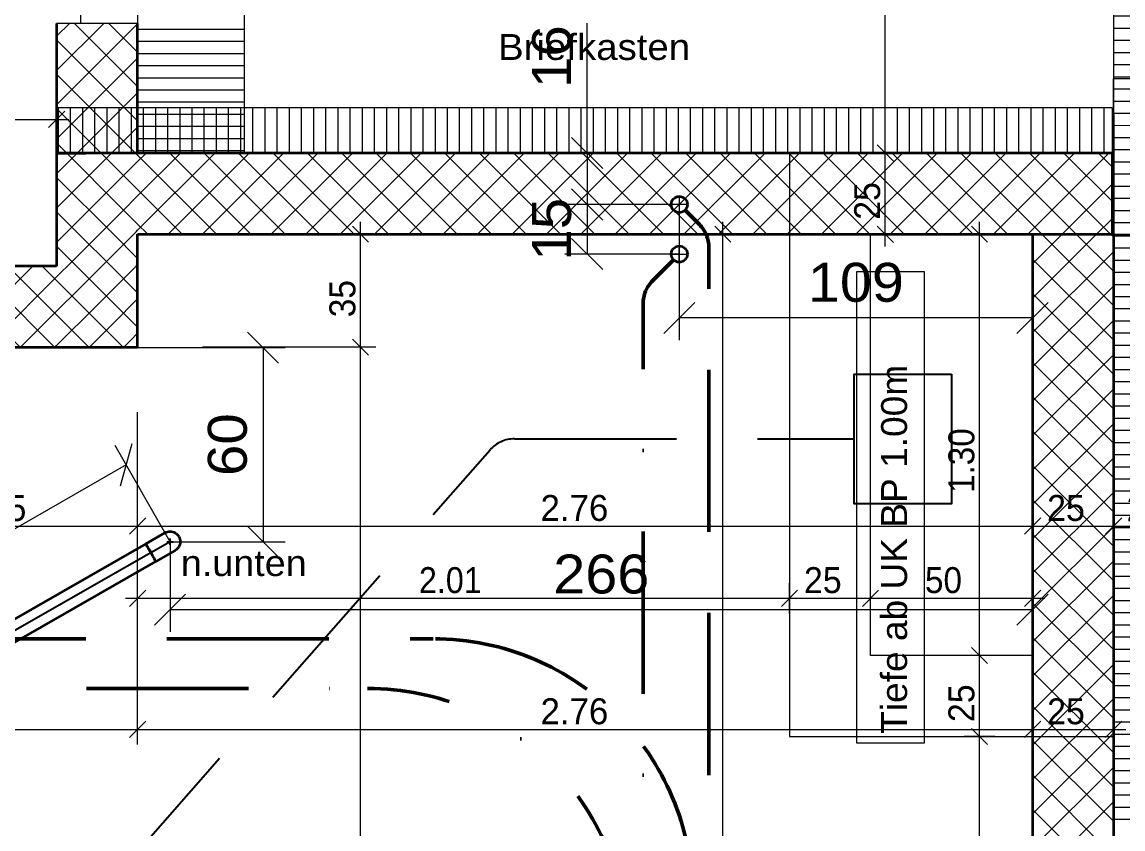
# Model space of a CAD drawing. Header units: millimetres. Extents: x -3497 to 2618, y -1809 to 2456.
# Drawn here: x 755.7 to 1095.2, y 982.3 to 1231.3 of the extents above; entities that cross this region are included whole.
import ezdxf
from ezdxf.enums import TextEntityAlignment as Align

# ---------------------------------------------------------------- set-up
doc = ezdxf.new("R2010")
doc.units = ezdxf.units.MM
doc.header["$LTSCALE"] = 100
doc.header["$PDMODE"] = 2
doc.header["$PDSIZE"] = 1
for name, pattern in [('DASHDOT', [1, 0.5, -0.25, 0, -0.25]), ('DASHED', [0.75, 0.5, -0.25]), ('HIDDENX2', [0.75, 0.5, -0.25])]:
    doc.linetypes.add(name, pattern=pattern)
for name, color, linetype, true_color in [('00_Anm.FP', 7, 'Continuous', 0x00c0ff), ('10-0.03 Solid', 3, 'Continuous', 0x00ff00), ('10-0.05 Solid', 1, 'Continuous', 0xff0000), ('10-0.10 Punktlinie', 9, 'Continuous', 0x808080), ('10-0.13 Solid', 7, 'Continuous', 0x000000), ('10-0.18 Solid', 9, 'Continuous', 0x808080), ('20-(100) Aussenwände', 7, 'Continuous', 0xc0c0c0), ('20-Beton', 9, 'Continuous', 0x808080), ('30-Text', 7, 'Continuous', 0xff8000), ('30-Text 6', 3, 'Continuous', 0x00ff00), ('50-Sanitärapparate', 6, 'Continuous', 0xff00ff), ('50-Türen&Fenster', 9, 'Continuous', 0x808080), ('Layer31', 9, 'Continuous', 0x808080)]:
    doc.layers.add(name, color=color, linetype=linetype, true_color=true_color)
doc.layers.add('10-0.05 Strichpunkt', color=7, linetype='Continuous')
doc.layers.add('10-0.25 Solid', color=7, linetype='Continuous')
doc.styles.add('Arial', font='arial.ttf')
doc.dimstyles.new('ISO-25', dxfattribs={"dimtxt": 2.5, "dimasz": 2.5, "dimexe": 1.25, "dimexo": 0.625, "dimtad": 1, "dimtxsty": 'Standard', "dimcen": 2.5, "dimadec": 0, "dimazin": 0, "dimtfac": 1, "dimtmove": 0, "dimatfit": 3, "dimfxl": 0, "dimarcsym": 0})

# ---------------------------------------------------------------- blocks, each defined once
blk = doc.blocks.new('Baugruppe_030_nNn0164')
at = {"layer": '10-0.25 Solid', "color": 7, "linetype": 'DASHED', "lineweight": 13}
for p, q in [((958.39, 1157.2), (958.39, 1162.2)), ((955.89, 1159.7), (960.89, 1159.7))]:
    blk.add_line(p, q, dxfattribs=at)
at = {"layer": '10-0.25 Solid', "color": 1, "linetype": 'Continuous', "lineweight": 35, "true_color": 0xff0000}
blk.add_circle((958.39, 1159.7), 2.5, dxfattribs=at)
blk = doc.blocks.new('Baugruppe_025_nNn0165')
at = {"layer": '10-0.03 Solid', "color": 7, "linetype": 'DASHED', "lineweight": 13}
for p, q in [((960.89, 1175), (955.89, 1175)), ((958.39, 1177.5), (958.39, 1172.5))]:
    blk.add_line(p, q, dxfattribs=at)
at = {"layer": '10-0.03 Solid', "color": 3, "linetype": 'Continuous', "lineweight": 35, "true_color": 0x00ff00}
blk.add_circle((958.39, 1175), 2.5, dxfattribs=at)
blk = doc.blocks.new('vER1Sym_106_nNn0215')
at = {"layer": '20-(100) Aussenwände', "color": 7, "linetype": 'DASHDOT', "lineweight": 25}
blk.add_point((801.33, 1070.97), dxfattribs=at)
blk = doc.blocks.new('vEBow_1433_nNn0218')
at = {"layer": '20-(100) Aussenwände', "color": 7, "linetype": 'DASHDOT', "lineweight": 25}
blk.add_line((801.33, 1070.97), (795.38, 1067.57), dxfattribs=at)
at = {"layer": '20-(100) Aussenwände', "color": 22, "linetype": 'Continuous', "lineweight": 35, "true_color": 0xc03000}
blk.add_lwpolyline([(793.82, 1070.3), (799.76, 1073.71), (800.13, 1073.89), (800.52, 1074.02), (800.92, 1074.1), (801.34, 1074.12), (801.75, 1074.09), (802.15, 1074.01), (802.54, 1073.88), (802.91, 1073.69), (803.25, 1073.46), (803.56, 1073.19), (803.83, 1072.88), (804.06, 1072.54), (804.24, 1072.17), (804.37, 1071.78), (804.45, 1071.37), (804.48, 1070.96), (804.45, 1070.55), (804.36, 1070.15), (804.23, 1069.76), (804.05, 1069.39), (803.82, 1069.05), (803.54, 1068.74), (803.23, 1068.47), (802.89, 1068.24), (796.95, 1064.84), (796.94, 1064.86), (796.91, 1064.94), (796.86, 1065.06), (796.78, 1065.22), (796.67, 1065.42), (796.54, 1065.66), (796.39, 1065.94), (796.23, 1066.24), (796.05, 1066.56), (795.86, 1066.9), (795.66, 1067.25), (795.45, 1067.61), (795.25, 1067.97), (795.05, 1068.32), (794.85, 1068.65), (794.66, 1068.97), (794.49, 1069.26), (794.33, 1069.53), (794.18, 1069.76), (794.06, 1069.96), (793.96, 1070.11), (793.89, 1070.22), (793.84, 1070.28)], close=True, dxfattribs=at)
blk = doc.blocks.new('vEPipe_759_nNn0219')
at = {"layer": '20-(100) Aussenwände', "color": 7, "linetype": 'DASHDOT', "lineweight": 25}
blk.add_line((795.38, 1067.57), (663.79, 992.18), dxfattribs=at)
at = {"layer": '20-(100) Aussenwände', "color": 22, "linetype": 'Continuous', "lineweight": 35, "true_color": 0xc03000}
blk.add_lwpolyline([(793.82, 1070.3), (662.22, 994.92), (662.24, 994.9), (662.29, 994.83), (662.36, 994.72), (662.46, 994.57), (662.58, 994.37), (662.72, 994.14), (662.88, 993.87), (663.05, 993.58), (663.24, 993.26), (663.44, 992.92), (663.64, 992.57), (663.84, 992.22), (664.05, 991.86), (664.25, 991.51), (664.44, 991.17), (664.62, 990.84), (664.78, 990.55), (664.93, 990.27), (665.06, 990.03), (665.17, 989.83), (665.26, 989.67), (665.31, 989.55), (665.35, 989.48), (665.35, 989.45), (796.95, 1064.84), (796.94, 1064.86), (796.91, 1064.94), (796.85, 1065.06), (796.77, 1065.22), (796.66, 1065.42), (796.53, 1065.66), (796.38, 1065.93), (796.21, 1066.23), (796.03, 1066.55), (795.84, 1066.89), (795.64, 1067.24), (795.44, 1067.6), (795.23, 1067.96), (795.03, 1068.31), (794.83, 1068.64), (794.65, 1068.96), (794.47, 1069.26), (794.31, 1069.52), (794.17, 1069.76), (794.05, 1069.95), (793.96, 1070.11), (793.88, 1070.22), (793.84, 1070.28)], close=True, dxfattribs=at)
blk.add_lwpolyline([(796.95, 1064.84), (796.94, 1064.86), (796.91, 1064.94), (796.85, 1065.06), (796.77, 1065.22), (796.66, 1065.42), (796.53, 1065.66), (796.38, 1065.93), (796.21, 1066.23), (796.03, 1066.55), (795.84, 1066.89), (795.64, 1067.24), (795.44, 1067.6), (795.23, 1067.96), (795.03, 1068.31), (794.83, 1068.64), (794.65, 1068.96), (794.47, 1069.26), (794.31, 1069.52), (794.17, 1069.76), (794.05, 1069.95), (793.96, 1070.11), (793.88, 1070.22), (793.84, 1070.28), (793.82, 1070.3)], dxfattribs=at)
blk = doc.blocks.new('*D314')
at = {"layer": '10-0.05 Strichpunkt', "color": 6, "linetype": 'Continuous', "lineweight": 13, "true_color": 0xff00ff}
for p, q in [((958.39, 1175), (958.39, 1133.14)), ((953.59, 1135.2), (963.19, 1144.8)), ((1072.13, 1144.8), (1062.53, 1135.2)), ((1067.33, 1145.63), (1067.33, 1133.14)), ((1067.33, 1140), (958.39, 1140))]:
    blk.add_line(p, q, dxfattribs=at)
at = {"layer": '10-0.05 Strichpunkt', "color": 6, "linetype": 'Continuous', "lineweight": 13, "true_color": 0xff00ff, "style": 'Arial', "width": 1.060137}
blk.add_text('109', height=12, dxfattribs=at).set_placement((998.05, 1145), (1027.67, 1145), align=Align.FIT)
blk = doc.blocks.new('_Oblique')
at = {"color": 0, "linetype": 'ByBlock', "lineweight": -2}
blk.add_line((-0.5, -0.5), (0.5, 0.5), dxfattribs=at)
blk = doc.blocks.new('*D315')
at = {"layer": '10-0.05 Strichpunkt', "color": 6, "linetype": 'Continuous', "lineweight": 13, "true_color": 0xff00ff}
for p, q in [((930, 1190.85), (930, 1230.88)), ((934.8, 1186.05), (925.2, 1195.65)), ((931.51, 1190.85), (923.14, 1190.85)), ((930, 1190.85), (930, 1175)), ((930, 1190.85), (930, 1190.85)), ((925.2, 1179.8), (934.8, 1170.2)), ((958.39, 1175), (923.14, 1175)), ((930, 1175), (930, 1175))]:
    blk.add_line(p, q, dxfattribs=at)
at = {"layer": '10-0.05 Strichpunkt', "color": 6, "linetype": 'Continuous', "lineweight": 13, "true_color": 0xff00ff, "style": 'Arial', "width": 1.03866}
blk.add_text('16', height=12, rotation=90, dxfattribs=at).set_placement((925, 1210.94), (925, 1230.28), align=Align.FIT)
blk = doc.blocks.new('*D316')
at = {"layer": '10-0.05 Strichpunkt', "color": 6, "linetype": 'Continuous', "lineweight": 13, "true_color": 0xff00ff}
for p, q in [((934.8, 1170.2), (925.2, 1179.8)), ((958.39, 1175), (923.14, 1175)), ((930, 1175), (930, 1159.7)), ((930, 1175), (930, 1175)), ((925.2, 1164.5), (934.8, 1154.9)), ((958.39, 1159.7), (923.14, 1159.7)), ((930, 1159.7), (930, 1159.7))]:
    blk.add_line(p, q, dxfattribs=at)
at = {"layer": '10-0.05 Strichpunkt', "color": 6, "linetype": 'Continuous', "lineweight": 13, "true_color": 0xff00ff, "style": 'Arial', "width": 1.03866}
blk.add_text('15', height=12, rotation=90, dxfattribs=at).set_placement((925, 1157.68), (925, 1177.02), align=Align.FIT)
blk = doc.blocks.new('*D324')
at = {"layer": '10-0.05 Strichpunkt', "color": 6, "linetype": 'Continuous', "lineweight": 13, "true_color": 0xff00ff}
for p, q in [((801.33, 1070.97), (784.36, 1100.6)), ((789.54, 1101.2), (785.98, 1088.1)), ((787.76, 1094.65), (642.72, 1011.56)), ((656.28, 987.88), (639.31, 1017.51)), ((640.94, 1005.01), (644.5, 1018.11))]:
    blk.add_line(p, q, dxfattribs=at)
at = {"layer": '10-0.05 Strichpunkt', "color": 6, "linetype": 'Continuous', "lineweight": 13, "true_color": 0xff00ff, "style": 'Arial', "width": 1.060137}
blk.add_text('167', height=12, rotation=29.8061, dxfattribs=at).set_placement((699.91, 1050.08), (725.61, 1064.8), align=Align.FIT)
blk = doc.blocks.new('*D325')
at = {"layer": '10-0.05 Strichpunkt', "color": 6, "linetype": 'Continuous', "lineweight": 13, "true_color": 0xff00ff}
for p, q in [((825.2, 1135.66), (834.8, 1126.06)), ((791.34, 1130.86), (836.86, 1130.86)), ((830, 1130.86), (830, 1070.97)), ((834.8, 1066.17), (825.2, 1075.77)), ((801.33, 1070.97), (836.86, 1070.97))]:
    blk.add_line(p, q, dxfattribs=at)
at = {"layer": '10-0.05 Strichpunkt', "color": 6, "linetype": 'Continuous', "lineweight": 13, "true_color": 0xff00ff, "style": 'Arial', "width": 1.03866}
blk.add_text('60', height=12, rotation=90, dxfattribs=at).set_placement((825, 1091.24), (825, 1110.59), align=Align.FIT)
blk = doc.blocks.new('*D328')
at = {"layer": '10-0.05 Strichpunkt', "color": 6, "linetype": 'Continuous', "lineweight": 13, "true_color": 0xff00ff}
for p, q in [((1067.34, 1076.96), (1067.34, 1043.14)), ((801.33, 1070.97), (801.33, 1043.14)), ((796.53, 1045.2), (806.13, 1054.8)), ((1072.14, 1054.8), (1062.54, 1045.2)), ((1067.34, 1050), (801.33, 1050))]:
    blk.add_line(p, q, dxfattribs=at)
at = {"layer": '10-0.05 Strichpunkt', "color": 6, "linetype": 'Continuous', "lineweight": 13, "true_color": 0xff00ff, "style": 'Arial', "width": 1.060137}
blk.add_text('266', height=12, dxfattribs=at).set_placement((919.52, 1055), (949.14, 1055), align=Align.FIT)
blk = doc.blocks.new('*X492')
at = {"layer": '10-0.05 Solid', "color": 18, "linetype": 'Continuous', "lineweight": 13, "true_color": 0x000000}
for p, q in [((767.99, 1154.32), (769.65, 1155.98)), ((791.34, 1137.15), (772.52, 1155.98)), ((773.3, 1149.02), (780.25, 1155.98)), ((778.6, 1143.72), (790.86, 1155.98)), ((791.34, 1147.76), (783.12, 1155.98)), ((783.9, 1138.41), (791.34, 1145.85)), ((789.21, 1133.11), (791.34, 1135.25))]:
    blk.add_line(p, q, dxfattribs=at)
blk = doc.blocks.new('*X495')
at = {"layer": '10-0.05 Solid', "color": 18, "linetype": 'Continuous', "lineweight": 13, "true_color": 0x000000}
for p, q in [((716.34, 1134.49), (737.83, 1155.98)), ((716.34, 1145.1), (727.22, 1155.98)), ((716.34, 1155.71), (716.61, 1155.98)), ((744.48, 1130.98), (719.48, 1155.98)), ((723.43, 1130.98), (748.43, 1155.98)), ((755.09, 1130.98), (730.09, 1155.98)), ((734.04, 1130.98), (759.04, 1155.98)), ((765.7, 1130.98), (740.7, 1155.98)), ((766.34, 1140.94), (751.3, 1155.98)), ((766.34, 1151.54), (761.91, 1155.98)), ((744.65, 1130.98), (766.34, 1152.67)), ((733.88, 1130.98), (716.34, 1148.51)), ((755.25, 1130.98), (766.34, 1142.07)), ((723.27, 1130.98), (716.34, 1137.9)), ((765.86, 1130.98), (766.34, 1131.46))]:
    blk.add_line(p, q, dxfattribs=at)
blk = doc.blocks.new('*X496')
at = {"layer": '10-0.05 Solid', "color": 18, "linetype": 'Continuous', "lineweight": 13, "true_color": 0x000000}
for p, q in [((766.34, 1152.67), (767.99, 1154.32)), ((786.91, 1130.98), (766.34, 1151.54)), ((766.34, 1142.07), (773.3, 1149.02)), ((766.34, 1131.46), (778.6, 1143.72)), ((776.3, 1130.98), (766.34, 1140.94)), ((776.47, 1130.98), (783.9, 1138.41)), ((787.07, 1130.98), (789.21, 1133.11))]:
    blk.add_line(p, q, dxfattribs=at)
blk = doc.blocks.new('*X580')
at = {"layer": '10-0.05 Solid', "color": 18, "linetype": 'Continuous', "lineweight": 13, "true_color": 0x000000}
for p, q in [((1116.37, 1165.26), (1092.37, 1165.26)), ((1116.37, 1161.51), (1092.37, 1161.51)), ((1116.37, 1157.76), (1092.37, 1157.76)), ((1116.37, 1154.01), (1092.37, 1154.01)), ((1116.37, 1150.26), (1092.37, 1150.26)), ((1116.37, 1146.51), (1092.37, 1146.51)), ((1116.37, 1142.76), (1092.37, 1142.76)), ((1116.37, 1139.01), (1092.37, 1139.01)), ((1116.37, 1135.26), (1092.37, 1135.26)), ((1116.37, 1131.51), (1092.37, 1131.51)), ((1116.37, 1127.76), (1092.37, 1127.76)), ((1116.37, 1124.01), (1092.37, 1124.01)), ((1116.37, 1120.26), (1092.37, 1120.26)), ((1116.37, 1116.51), (1092.37, 1116.51)), ((1116.37, 1112.76), (1092.37, 1112.76)), ((1116.37, 1109.01), (1092.37, 1109.01)), ((1116.37, 1105.26), (1092.37, 1105.26)), ((1116.37, 1101.51), (1092.37, 1101.51)), ((1116.37, 1097.76), (1092.37, 1097.76)), ((1116.37, 1094.01), (1092.37, 1094.01)), ((1116.37, 1090.26), (1092.37, 1090.26)), ((1116.37, 1086.51), (1092.37, 1086.51)), ((1116.37, 1082.76), (1092.37, 1082.76)), ((1116.37, 1079.01), (1092.37, 1079.01)), ((1116.37, 1075.26), (1092.37, 1075.26)), ((1116.37, 1071.51), (1092.37, 1071.51)), ((1116.37, 1067.76), (1092.37, 1067.76)), ((1116.37, 1064.01), (1092.37, 1064.01)), ((1116.37, 1060.26), (1092.37, 1060.26)), ((1116.37, 1056.51), (1092.37, 1056.51)), ((1116.37, 1052.76), (1092.37, 1052.76)), ((1116.37, 1049.01), (1092.37, 1049.01)), ((1116.37, 1045.26), (1092.37, 1045.26)), ((1116.37, 1041.51), (1092.37, 1041.51)), ((1116.37, 1037.76), (1092.37, 1037.76)), ((1116.37, 1034.01), (1092.37, 1034.01)), ((1116.37, 1030.26), (1092.37, 1030.26)), ((1116.37, 1026.51), (1092.37, 1026.51)), ((1116.37, 1022.76), (1092.37, 1022.76)), ((1116.37, 1019.01), (1092.37, 1019.01)), ((1116.37, 1015.26), (1092.37, 1015.26)), ((1116.37, 1011.51), (1092.37, 1011.51)), ((1116.37, 1007.76), (1092.37, 1007.76)), ((1116.37, 1004.01), (1092.37, 1004.01)), ((1116.37, 1000.26), (1092.37, 1000.26)), ((1116.37, 996.51), (1092.37, 996.51)), ((1116.37, 992.76), (1092.37, 992.76)), ((1116.37, 989.01), (1092.37, 989.01)), ((1116.37, 985.26), (1092.37, 985.26))]:
    blk.add_line(p, q, dxfattribs=at)
blk = doc.blocks.new('*X581')
at = {"layer": '10-0.05 Solid', "color": 18, "linetype": 'Continuous', "lineweight": 13, "true_color": 0x000000}
for p, q in [((1067.37, 1146.11), (1087.02, 1165.76)), ((1067.37, 1156.72), (1076.41, 1165.76)), ((1092.37, 1143.71), (1070.32, 1165.76)), ((1092.37, 1154.32), (1080.93, 1165.76)), ((1092.37, 1164.92), (1091.54, 1165.76)), ((1067.37, 1135.51), (1092.37, 1160.51)), ((1092.37, 1133.1), (1067.37, 1158.1)), ((1067.37, 1124.9), (1092.37, 1149.9)), ((1092.37, 1122.5), (1067.37, 1147.5)), ((1067.37, 1114.29), (1092.37, 1139.29)), ((1092.37, 1111.89), (1067.37, 1136.89)), ((1067.37, 1103.69), (1092.37, 1128.69)), ((1092.37, 1101.28), (1067.37, 1126.28)), ((1067.37, 1093.08), (1092.37, 1118.08)), ((1092.37, 1090.68), (1067.37, 1115.68)), ((1067.37, 1082.47), (1092.37, 1107.47)), ((1092.37, 1080.07), (1067.37, 1105.07)), ((1067.37, 1071.87), (1092.37, 1096.87)), ((1092.37, 1069.46), (1067.37, 1094.46)), ((1067.37, 1061.26), (1092.37, 1086.26)), ((1092.37, 1058.86), (1067.37, 1083.86)), ((1067.37, 1050.65), (1092.37, 1075.65)), ((1092.37, 1048.25), (1067.37, 1073.25)), ((1067.37, 1040.05), (1092.37, 1065.05)), ((1092.37, 1037.64), (1067.37, 1062.64)), ((1067.37, 1029.44), (1092.37, 1054.44)), ((1092.37, 1027.04), (1067.37, 1052.04)), ((1067.37, 1018.83), (1092.37, 1043.83)), ((1092.37, 1016.43), (1067.37, 1041.43)), ((1067.37, 1008.23), (1092.37, 1033.23)), ((1092.37, 1005.82), (1067.37, 1030.82)), ((1067.37, 997.62), (1092.37, 1022.62)), ((1092.37, 995.22), (1067.37, 1020.22)), ((1067.37, 987.01), (1092.37, 1012.01)), ((1092.37, 984.61), (1067.37, 1009.61)), ((1067.37, 976.41), (1092.37, 1001.41)), ((1092.37, 974.01), (1067.37, 999.01)), ((1067.37, 965.8), (1092.37, 990.8)), ((1092.37, 963.4), (1067.37, 988.4))]:
    blk.add_line(p, q, dxfattribs=at)
blk = doc.blocks.new('*X582')
at = {"layer": '10-0.05 Solid', "color": 18, "linetype": 'Continuous', "lineweight": 13, "true_color": 0x000000}
for p, q in [((766.34, 1184.49), (772.71, 1190.86)), ((785.79, 1174.52), (769.45, 1190.86)), ((766.34, 1173.89), (778.44, 1185.99)), ((783.84, 1165.86), (766.34, 1183.36)), ((768.92, 1165.86), (782.58, 1179.52)), ((773.24, 1165.86), (766.34, 1172.76)), ((779.53, 1165.86), (786.73, 1173.06)), ((790.14, 1165.86), (790.87, 1166.6))]:
    blk.add_line(p, q, dxfattribs=at)
blk = doc.blocks.new('*X583')
at = {"layer": '10-0.05 Solid', "color": 18, "linetype": 'Continuous', "lineweight": 13, "true_color": 0x000000}
for p, q in [((766.8, 1204.15), (766.8, 1190.86)), ((770.55, 1198.3), (770.55, 1190.86)), ((774.3, 1192.45), (774.3, 1190.86))]:
    blk.add_line(p, q, dxfattribs=at)
blk = doc.blocks.new('*X584')
at = {"layer": '10-0.05 Solid', "color": 18, "linetype": 'Continuous', "lineweight": 13, "true_color": 0x000000}
for p, q in [((766.8, 1204.86), (766.8, 1204.15)), ((770.55, 1204.86), (770.55, 1198.3)), ((774.3, 1204.86), (774.3, 1192.45)), ((778.05, 1204.86), (778.05, 1190.86)), ((781.8, 1204.86), (781.8, 1190.86)), ((785.55, 1204.86), (785.55, 1190.86)), ((789.3, 1204.86), (789.3, 1190.86)), ((793.05, 1204.86), (793.05, 1190.86)), ((796.8, 1204.86), (796.8, 1190.86)), ((800.55, 1204.86), (800.55, 1190.86)), ((804.3, 1204.86), (804.3, 1190.86)), ((808.05, 1204.86), (808.05, 1190.86)), ((811.8, 1204.86), (811.8, 1190.86)), ((815.55, 1204.86), (815.55, 1190.86)), ((819.3, 1204.86), (819.3, 1190.86)), ((823.05, 1204.86), (823.05, 1190.86)), ((826.8, 1204.86), (826.8, 1190.86)), ((830.55, 1204.86), (830.55, 1190.86)), ((834.3, 1204.86), (834.3, 1190.86)), ((838.05, 1204.86), (838.05, 1190.86)), ((841.8, 1204.86), (841.8, 1190.86)), ((845.55, 1204.86), (845.55, 1190.86)), ((849.3, 1204.86), (849.3, 1190.86)), ((853.05, 1204.86), (853.05, 1190.86)), ((856.8, 1204.86), (856.8, 1190.86)), ((860.55, 1204.86), (860.55, 1190.86)), ((864.3, 1204.86), (864.3, 1190.86)), ((868.05, 1204.86), (868.05, 1190.86)), ((871.8, 1204.86), (871.8, 1190.86)), ((875.55, 1204.86), (875.55, 1190.86)), ((879.3, 1204.86), (879.3, 1190.86)), ((883.05, 1204.86), (883.05, 1190.86)), ((886.8, 1204.86), (886.8, 1190.86)), ((890.55, 1204.86), (890.55, 1190.86)), ((894.3, 1204.86), (894.3, 1190.86)), ((898.05, 1204.86), (898.05, 1190.86)), ((901.8, 1204.86), (901.8, 1190.86)), ((905.55, 1204.86), (905.55, 1190.86)), ((909.3, 1204.86), (909.3, 1190.86)), ((913.05, 1204.86), (913.05, 1190.86)), ((916.8, 1204.86), (916.8, 1190.86)), ((920.55, 1204.86), (920.55, 1190.86)), ((924.3, 1204.86), (924.3, 1190.86)), ((928.05, 1204.86), (928.05, 1190.86)), ((931.8, 1204.86), (931.8, 1190.86)), ((935.55, 1204.86), (935.55, 1190.86)), ((939.3, 1204.86), (939.3, 1190.86)), ((943.05, 1204.86), (943.05, 1190.86)), ((946.8, 1204.86), (946.8, 1190.86)), ((950.55, 1204.86), (950.55, 1190.86)), ((954.3, 1204.86), (954.3, 1190.86)), ((958.05, 1204.86), (958.05, 1190.86)), ((961.8, 1204.86), (961.8, 1190.86)), ((965.55, 1204.86), (965.55, 1190.86)), ((969.3, 1204.86), (969.3, 1190.86)), ((973.05, 1204.86), (973.05, 1190.86)), ((976.8, 1204.86), (976.8, 1190.86)), ((980.55, 1204.86), (980.55, 1190.86)), ((984.3, 1204.86), (984.3, 1190.86)), ((988.05, 1204.86), (988.05, 1190.86)), ((991.8, 1204.86), (991.8, 1190.86)), ((995.55, 1204.86), (995.55, 1190.86)), ((999.3, 1204.86), (999.3, 1190.86)), ((1003.05, 1204.86), (1003.05, 1190.86)), ((1006.8, 1204.86), (1006.8, 1190.86)), ((1010.55, 1204.86), (1010.55, 1190.86)), ((1014.3, 1204.86), (1014.3, 1190.86)), ((1018.05, 1204.86), (1018.05, 1190.86)), ((1021.8, 1204.86), (1021.8, 1190.86)), ((1025.55, 1204.86), (1025.55, 1190.86)), ((1029.3, 1204.86), (1029.3, 1190.86)), ((1033.05, 1204.86), (1033.05, 1190.86)), ((1036.8, 1204.86), (1036.8, 1190.86)), ((1040.55, 1204.86), (1040.55, 1190.86)), ((1044.3, 1204.86), (1044.3, 1190.86)), ((1048.05, 1204.86), (1048.05, 1190.86)), ((1051.8, 1204.86), (1051.8, 1190.86)), ((1055.55, 1204.86), (1055.55, 1190.86)), ((1059.3, 1204.86), (1059.3, 1190.86)), ((1063.05, 1204.86), (1063.05, 1190.86)), ((1066.8, 1204.86), (1066.8, 1190.86)), ((1070.55, 1204.86), (1070.55, 1190.86)), ((1074.3, 1204.86), (1074.3, 1190.86)), ((1078.05, 1204.86), (1078.05, 1190.86)), ((1081.8, 1204.86), (1081.8, 1190.86)), ((1085.55, 1204.86), (1085.55, 1190.86)), ((1089.3, 1204.86), (1089.3, 1190.86))]:
    blk.add_line(p, q, dxfattribs=at)
blk = doc.blocks.new('*X585')
at = {"layer": '10-0.05 Solid', "color": 18, "linetype": 'Continuous', "lineweight": 13, "true_color": 0x000000}
for p, q in [((791.34, 1167.07), (815.14, 1190.86)), ((791.34, 1177.67), (804.53, 1190.86)), ((791.34, 1188.28), (793.92, 1190.86)), ((815.66, 1165.86), (791.34, 1190.18)), ((800.74, 1165.86), (825.74, 1190.86)), ((826.27, 1165.86), (801.27, 1190.86)), ((811.35, 1165.86), (836.35, 1190.86)), ((836.88, 1165.86), (811.88, 1190.86)), ((821.96, 1165.86), (846.96, 1190.86)), ((847.48, 1165.86), (822.48, 1190.86)), ((832.56, 1165.86), (857.56, 1190.86)), ((858.09, 1165.86), (833.09, 1190.86)), ((843.17, 1165.86), (868.17, 1190.86)), ((868.7, 1165.86), (843.7, 1190.86)), ((853.78, 1165.86), (878.78, 1190.86)), ((879.3, 1165.86), (854.3, 1190.86)), ((864.38, 1165.86), (889.38, 1190.86)), ((889.91, 1165.86), (864.91, 1190.86)), ((874.99, 1165.86), (899.99, 1190.86)), ((900.52, 1165.86), (875.52, 1190.86)), ((885.6, 1165.86), (910.6, 1190.86)), ((911.12, 1165.86), (886.12, 1190.86)), ((896.2, 1165.86), (921.2, 1190.86)), ((921.73, 1165.86), (896.73, 1190.86)), ((906.81, 1165.86), (931.81, 1190.86)), ((932.34, 1165.86), (907.34, 1190.86)), ((917.42, 1165.86), (942.42, 1190.86)), ((942.94, 1165.86), (917.94, 1190.86)), ((928.02, 1165.86), (953.02, 1190.86)), ((953.55, 1165.86), (928.55, 1190.86)), ((938.63, 1165.86), (963.63, 1190.86)), ((964.16, 1165.86), (939.16, 1190.86)), ((949.24, 1165.86), (974.24, 1190.86)), ((974.76, 1165.86), (949.76, 1190.86)), ((959.84, 1165.86), (984.84, 1190.86)), ((985.37, 1165.86), (960.37, 1190.86)), ((970.45, 1165.86), (995.45, 1190.86)), ((995.98, 1165.86), (970.98, 1190.86)), ((981.06, 1165.86), (1006.06, 1190.86)), ((1006.58, 1165.86), (981.58, 1190.86)), ((991.66, 1165.86), (1016.66, 1190.86)), ((1017.19, 1165.86), (992.19, 1190.86)), ((1002.27, 1165.86), (1027.27, 1190.86)), ((1027.8, 1165.86), (1002.8, 1190.86)), ((1012.88, 1165.86), (1037.88, 1190.86)), ((1038.4, 1165.86), (1013.4, 1190.86)), ((1023.48, 1165.86), (1048.48, 1190.86)), ((1049.01, 1165.86), (1024.01, 1190.86)), ((1034.09, 1165.86), (1059.09, 1190.86)), ((1059.62, 1165.86), (1034.62, 1190.86)), ((1044.7, 1165.86), (1069.7, 1190.86)), ((1070.22, 1165.86), (1045.22, 1190.86)), ((1055.3, 1165.86), (1080.3, 1190.86)), ((1080.83, 1165.86), (1055.83, 1190.86)), ((1065.91, 1165.86), (1090.91, 1190.86)), ((1091.44, 1165.86), (1066.44, 1190.86)), ((1091.87, 1176.03), (1077.04, 1190.86)), ((1091.87, 1186.64), (1087.65, 1190.86)), ((805.06, 1165.86), (791.34, 1179.58)), ((1076.51, 1165.86), (1091.87, 1181.22)), ((794.45, 1165.86), (791.34, 1168.97)), ((1087.12, 1165.86), (1091.87, 1170.61))]:
    blk.add_line(p, q, dxfattribs=at)
blk = doc.blocks.new('*X586')
at = {"layer": '10-0.05 Solid', "color": 18, "linetype": 'Continuous', "lineweight": 13, "true_color": 0x000000}
for p, q in [((778.44, 1185.99), (783.32, 1190.86)), ((791.34, 1179.58), (780.06, 1190.86)), ((791.34, 1190.18), (790.66, 1190.86)), ((782.58, 1179.52), (791.34, 1188.28)), ((786.73, 1173.06), (791.34, 1177.67)), ((791.34, 1168.97), (785.79, 1174.52)), ((790.87, 1166.6), (791.34, 1167.07))]:
    blk.add_line(p, q, dxfattribs=at)
blk = doc.blocks.new('*X608')
at = {"layer": '10-0.05 Solid', "color": 18, "linetype": 'Continuous', "lineweight": 13, "true_color": 0x000000}
for p, q in [((766.34, 1163.28), (768.92, 1165.86)), ((769.65, 1155.98), (779.53, 1165.86)), ((783.12, 1155.98), (773.24, 1165.86)), ((780.25, 1155.98), (790.14, 1165.86)), ((791.34, 1158.36), (783.84, 1165.86)), ((772.52, 1155.98), (766.34, 1162.15)), ((790.86, 1155.98), (791.34, 1156.46))]:
    blk.add_line(p, q, dxfattribs=at)
blk = doc.blocks.new('*X653')
at = {"layer": '10-0.05 Solid', "color": 18, "linetype": 'Continuous', "lineweight": 13, "true_color": 0x000000}
for p, q in [((1092.35, 1236.91), (1116.35, 1236.92)), ((1092.35, 1233.16), (1116.35, 1233.17)), ((1092.35, 1229.41), (1116.35, 1229.42)), ((1092.36, 1225.66), (1116.36, 1225.67)), ((1092.36, 1221.91), (1116.36, 1221.92)), ((1092.36, 1218.16), (1116.36, 1218.17)), ((1092.37, 1214.41), (1116.37, 1214.42)), ((1092.37, 1210.66), (1116.37, 1210.67)), ((1092.37, 1206.91), (1116.37, 1206.92)), ((1092.37, 1203.16), (1116.37, 1203.17)), ((1092.38, 1199.41), (1116.38, 1199.42)), ((1092.38, 1195.66), (1116.38, 1195.67)), ((1092.38, 1191.91), (1116.38, 1191.92)), ((1092.39, 1188.16), (1116.39, 1188.17)), ((1092.39, 1184.41), (1116.39, 1184.42)), ((1092.39, 1180.66), (1116.39, 1180.67)), ((1092.39, 1176.91), (1116.39, 1176.92)), ((1092.4, 1173.16), (1116.4, 1173.17)), ((1092.4, 1169.41), (1116.4, 1169.42))]:
    blk.add_line(p, q, dxfattribs=at)
blk = doc.blocks.new('*X654')
at = {"layer": '10-0.05 Solid', "color": 18, "linetype": 'Continuous', "lineweight": 13, "true_color": 0x000000}
for p, q in [((824.34, 1229.01), (791.34, 1229.01)), ((824.34, 1225.26), (791.34, 1225.26)), ((824.34, 1221.51), (791.34, 1221.51)), ((824.34, 1217.76), (791.34, 1217.76)), ((824.34, 1214.01), (791.34, 1214.01)), ((824.34, 1210.26), (791.34, 1210.26)), ((824.34, 1206.51), (791.34, 1206.51)), ((824.34, 1202.76), (791.34, 1202.76)), ((824.34, 1199.01), (791.34, 1199.01)), ((824.34, 1195.26), (791.34, 1195.26)), ((824.34, 1191.51), (791.34, 1191.51))]:
    blk.add_line(p, q, dxfattribs=at)
blk = doc.blocks.new('*X655')
at = {"layer": '10-0.05 Solid', "color": 18, "linetype": 'Continuous', "lineweight": 13, "true_color": 0x000000}
for p, q in [((766.34, 1216.31), (780.89, 1230.86)), ((766.34, 1226.92), (770.28, 1230.86)), ((766.34, 1205.71), (791.34, 1230.71)), ((791.34, 1211.4), (771.88, 1230.86)), ((791.34, 1222), (782.48, 1230.86)), ((791.34, 1200.79), (766.34, 1225.79)), ((766.34, 1195.1), (791.34, 1220.1)), ((790.66, 1190.86), (766.34, 1215.18)), ((772.71, 1190.86), (791.34, 1209.49)), ((780.06, 1190.86), (766.34, 1204.58)), ((783.32, 1190.86), (791.34, 1198.89)), ((769.45, 1190.86), (766.34, 1193.97))]:
    blk.add_line(p, q, dxfattribs=at)
blk = doc.blocks.new('AnonymMegaMac_nNn0664')
at = {"layer": '20-Beton', "color": 8, "linetype": 'Continuous', "lineweight": 13, "true_color": 0x808080}
for p, q in [((791.34, 1048.85), (791.34, 1058.22)), ((992.37, 1048.85), (992.37, 1058.22)), ((787.59, 1053.53), (791.34, 1053.53)), ((793.84, 1056.03), (788.84, 1051.03)), ((791.34, 1053.53), (992.37, 1053.53)), ((994.87, 1056.03), (989.87, 1051.03))]:
    blk.add_line(p, q, dxfattribs=at)
at = {"layer": '20-Beton', "color": 8, "linetype": 'Continuous', "lineweight": 18, "true_color": 0x808080, "style": 'Arial', "width": 0.890648}
blk.add_text('2.01', height=8, dxfattribs=at).set_placement((878.1, 1055.12), (897.45, 1055.12), align=Align.FIT)
blk = doc.blocks.new('AnonymMegaMac_nNn0665')
at = {"layer": '20-Beton', "color": 8, "linetype": 'Continuous', "lineweight": 13, "true_color": 0x808080}
for p, q in [((992.37, 1048.85), (992.37, 1058.22)), ((1017.37, 1048.85), (1017.37, 1058.22)), ((994.87, 1056.03), (989.87, 1051.03)), ((992.37, 1053.53), (1017.37, 1053.53)), ((1019.87, 1056.03), (1014.87, 1051.03))]:
    blk.add_line(p, q, dxfattribs=at)
at = {"layer": '20-Beton', "color": 8, "linetype": 'Continuous', "lineweight": 18, "true_color": 0x808080, "style": 'Arial', "width": 0.9375}
blk.add_text('25', height=8, dxfattribs=at).set_placement((996.84, 1055.12), (1008.48, 1055.12), align=Align.FIT)
blk = doc.blocks.new('AnonymMegaMac_nNn0666')
at = {"layer": '20-Beton', "color": 8, "linetype": 'Continuous', "lineweight": 13, "true_color": 0x808080}
for p, q in [((1017.37, 1048.85), (1017.37, 1058.22)), ((1067.37, 1048.85), (1067.37, 1058.22)), ((1019.87, 1056.03), (1014.87, 1051.03)), ((1017.37, 1053.53), (1067.37, 1053.53)), ((1064.87, 1051.03), (1069.87, 1056.03)), ((1067.37, 1053.53), (1071.12, 1053.53))]:
    blk.add_line(p, q, dxfattribs=at)
at = {"layer": '20-Beton', "color": 8, "linetype": 'Continuous', "lineweight": 18, "true_color": 0x808080, "style": 'Arial', "width": 0.919459}
blk.add_text('50', height=8, dxfattribs=at).set_placement((1034.17, 1055.12), (1045.58, 1055.12), align=Align.FIT)
blk = doc.blocks.new('AnonymMegaMac_nNn0667')
at = {"layer": '20-Beton', "color": 8, "linetype": 'Continuous', "lineweight": 13, "true_color": 0x808080}
for p, q in [((1048.49, 1013.36), (1053.49, 1008.36)), ((1055.67, 1010.86), (1046.3, 1010.86)), ((1050.99, 765.85), (1050.99, 1010.86)), ((1048.49, 768.35), (1053.49, 763.35)), ((1055.67, 765.85), (1046.3, 765.85)), ((1050.99, 762.1), (1050.99, 765.85))]:
    blk.add_line(p, q, dxfattribs=at)
at = {"layer": '20-Beton', "color": 8, "linetype": 'Continuous', "lineweight": 18, "true_color": 0x808080, "style": 'Arial', "width": 0.964286}
blk.add_text('2.45', height=8, rotation=90, dxfattribs=at).set_placement((1049.4, 874.6), (1049.4, 895.55), align=Align.FIT)
blk = doc.blocks.new('AnonymMegaMac_nNn0668')
at = {"layer": '20-Beton', "color": 8, "linetype": 'Continuous', "lineweight": 13, "true_color": 0x808080}
for p, q in [((1055.67, 1035.86), (1046.3, 1035.86)), ((1048.49, 1038.36), (1053.49, 1033.36)), ((1050.99, 1010.86), (1050.99, 1035.86)), ((1048.49, 1013.36), (1053.49, 1008.36)), ((1055.67, 1010.86), (1046.3, 1010.86))]:
    blk.add_line(p, q, dxfattribs=at)
at = {"layer": '20-Beton', "color": 8, "linetype": 'Continuous', "lineweight": 18, "true_color": 0x808080, "style": 'Arial', "width": 0.9375}
blk.add_text('25', height=8, rotation=90, dxfattribs=at).set_placement((1049.4, 1015.32), (1049.4, 1026.96), align=Align.FIT)
blk = doc.blocks.new('AnonymMegaMac_nNn0669')
at = {"layer": '20-Beton', "color": 8, "linetype": 'Continuous', "lineweight": 13, "true_color": 0x808080}
for p, q in [((1053.49, 1163.36), (1048.49, 1168.36)), ((1050.99, 1165.86), (1050.99, 1169.61)), ((1055.67, 1165.86), (1046.3, 1165.86)), ((1050.99, 1035.86), (1050.99, 1165.86)), ((1055.67, 1035.86), (1046.3, 1035.86)), ((1048.49, 1038.36), (1053.49, 1033.36))]:
    blk.add_line(p, q, dxfattribs=at)
at = {"layer": '20-Beton', "color": 8, "linetype": 'Continuous', "lineweight": 18, "true_color": 0x808080, "style": 'Arial', "width": 0.919367}
blk.add_text('1.30', height=8, rotation=90, dxfattribs=at).set_placement((1049.4, 1085.99), (1049.4, 1105.97), align=Align.FIT)
blk = doc.blocks.new('AnonymMegaMac_nNn0670')
at = {"layer": '20-Beton', "color": 8, "linetype": 'Continuous', "lineweight": 13, "true_color": 0x808080}
for p, q in [((974.31, 1163.36), (969.31, 1168.36)), ((971.81, 1165.86), (971.81, 1169.61)), ((976.5, 1165.86), (967.13, 1165.86)), ((971.81, 765.85), (971.81, 1165.86))]:
    blk.add_line(p, q, dxfattribs=at)
blk = doc.blocks.new('AnonymMegaMac_nNn01050')
at = {"layer": '20-Beton', "color": 8, "linetype": 'Continuous', "lineweight": 13, "true_color": 0x808080}
for p, q in [((791.34, 1008.39), (791.34, 1110.98)), ((529.34, 1015.57), (524.34, 1010.57)), ((526.84, 1008.39), (526.84, 1017.76)), ((793.84, 1015.57), (788.84, 1010.57)), ((526.84, 1013.07), (791.34, 1013.07))]:
    blk.add_line(p, q, dxfattribs=at)
at = {"layer": '20-Beton', "color": 8, "linetype": 'Continuous', "lineweight": 18, "true_color": 0x808080, "style": 'Arial'}
for s, height, width, p, p2 in [('5', 5.28, 0.853093, (669.6, 1020.34), (673.09, 1020.34)), ('2.64', 8, 0.960236, (642.82, 1014.04), (663.68, 1014.04))]:
    blk.add_text(s, height=height, dxfattribs=dict(at, width=width)).set_placement(p, p2, align=Align.FIT)
blk = doc.blocks.new('AnonymMegaMac_nNn01051')
at = {"layer": '20-Beton', "color": 8, "linetype": 'Continuous', "lineweight": 13, "true_color": 0x808080}
for p, q in [((791.34, 1008.39), (791.34, 1110.98)), ((793.84, 1015.57), (788.84, 1010.57)), ((1069.87, 1015.57), (1064.87, 1010.57)), ((1067.37, 1008.39), (1067.37, 1017.76)), ((791.34, 1013.07), (1067.37, 1013.07))]:
    blk.add_line(p, q, dxfattribs=at)
at = {"layer": '20-Beton', "color": 8, "linetype": 'Continuous', "lineweight": 18, "true_color": 0x808080, "style": 'Arial', "width": 0.961708}
blk.add_text('2.76', height=8, dxfattribs=at).set_placement((915.6, 1014.66), (936.5, 1014.66), align=Align.FIT)
blk = doc.blocks.new('AnonymMegaMac_nNn01052')
at = {"layer": '20-Beton', "color": 8, "linetype": 'Continuous', "lineweight": 13, "true_color": 0x808080}
for p, q in [((1069.87, 1015.57), (1064.87, 1010.57)), ((1067.37, 1008.39), (1067.37, 1017.76)), ((1089.87, 1010.57), (1094.87, 1015.57)), ((1092.37, 1008.39), (1092.37, 1017.76)), ((1067.37, 1013.07), (1092.37, 1013.07)), ((1092.37, 1013.07), (1096.12, 1013.07))]:
    blk.add_line(p, q, dxfattribs=at)
at = {"layer": '20-Beton', "color": 8, "linetype": 'Continuous', "lineweight": 18, "true_color": 0x808080, "style": 'Arial', "width": 0.9375}
blk.add_text('25', height=8, dxfattribs=at).set_placement((1071.84, 1014.66), (1083.48, 1014.66), align=Align.FIT)
blk = doc.blocks.new('AnonymMegaMac_nNn01059')
at = {"layer": '20-Beton', "color": 8, "linetype": 'Continuous', "lineweight": 13, "true_color": 0x808080}
for p, q in [((716.34, 1071.1), (716.34, 1110.98)), ((791.34, 1071.1), (791.34, 1110.98)), ((718.84, 1078.29), (713.84, 1073.29)), ((793.84, 1078.29), (788.84, 1073.29)), ((716.34, 1075.79), (791.34, 1075.79))]:
    blk.add_line(p, q, dxfattribs=at)
at = {"layer": '20-Beton', "color": 8, "linetype": 'Continuous', "lineweight": 18, "true_color": 0x808080, "style": 'Arial', "width": 0.921392}
blk.add_text('75', height=8, dxfattribs=at).set_placement((745.56, 1077.36), (757, 1077.36), align=Align.FIT)
blk = doc.blocks.new('AnonymMegaMac_nNn01060')
at = {"layer": '20-Beton', "color": 8, "linetype": 'Continuous', "lineweight": 13, "true_color": 0x808080}
for p, q in [((1067.37, 1071.1), (1067.37, 1145.76)), ((791.34, 1071.1), (791.34, 1110.98)), ((793.84, 1078.29), (788.84, 1073.29)), ((1069.87, 1078.29), (1064.87, 1073.29)), ((791.34, 1075.79), (1067.37, 1075.79))]:
    blk.add_line(p, q, dxfattribs=at)
at = {"layer": '20-Beton', "color": 8, "linetype": 'Continuous', "lineweight": 18, "true_color": 0x808080, "style": 'Arial', "width": 0.961708}
blk.add_text('2.76', height=8, dxfattribs=at).set_placement((915.6, 1077.38), (936.5, 1077.38), align=Align.FIT)
blk = doc.blocks.new('AnonymMegaMac_nNn01061')
at = {"layer": '20-Beton', "color": 8, "linetype": 'Continuous', "lineweight": 13, "true_color": 0x808080}
for p, q in [((1092.37, 1071.1), (1092.37, 1170.86)), ((1067.37, 1071.1), (1067.37, 1145.76)), ((1069.87, 1078.29), (1064.87, 1073.29)), ((1094.87, 1078.29), (1089.87, 1073.29)), ((1067.37, 1075.79), (1092.37, 1075.79))]:
    blk.add_line(p, q, dxfattribs=at)
at = {"layer": '20-Beton', "color": 8, "linetype": 'Continuous', "lineweight": 18, "true_color": 0x808080, "style": 'Arial', "width": 0.9375}
blk.add_text('25', height=8, dxfattribs=at).set_placement((1071.84, 1077.38), (1083.48, 1077.38), align=Align.FIT)
blk = doc.blocks.new('AnonymMegaMac_nNn01062')
at = {"layer": '20-Beton', "color": 8, "linetype": 'Continuous', "lineweight": 13, "true_color": 0x808080}
for p, q in [((1092.37, 1071.1), (1092.37, 1170.86)), ((1116.37, 1071.1), (1116.37, 1145.76)), ((1094.87, 1078.29), (1089.87, 1073.29)), ((1113.87, 1073.29), (1118.87, 1078.29)), ((1092.37, 1075.79), (1116.37, 1075.79)), ((1116.37, 1075.79), (1120.12, 1075.79))]:
    blk.add_line(p, q, dxfattribs=at)
at = {"layer": '20-Beton', "color": 8, "linetype": 'Continuous', "lineweight": 18, "true_color": 0x808080, "style": 'Arial', "width": 0.930412}
blk.add_text('24', height=8, dxfattribs=at).set_placement((1096.34, 1077.21), (1107.89, 1077.21), align=Align.FIT)
blk = doc.blocks.new('AnonymMegaMac_nNn01064')
at = {"layer": '20-Beton', "color": 8, "linetype": 'Continuous', "lineweight": 13, "true_color": 0x808080}
for p, q in [((864.76, 1130.98), (811.34, 1130.98)), ((857.57, 1133.48), (862.57, 1128.48)), ((860.07, 765.85), (860.07, 1130.98)), ((857.57, 768.35), (862.57, 763.35)), ((864.76, 765.85), (855.38, 765.85))]:
    blk.add_line(p, q, dxfattribs=at)
at = {"layer": '20-Beton', "color": 8, "linetype": 'Continuous', "lineweight": 18, "true_color": 0x808080, "style": 'Arial', "width": 0.957658}
blk.add_text('3.65', height=8, rotation=90, dxfattribs=at).set_placement((858.48, 934.48), (858.48, 955.29), align=Align.FIT)
blk = doc.blocks.new('AnonymMegaMac_nNn01065')
at = {"layer": '20-Beton', "color": 8, "linetype": 'Continuous', "lineweight": 13, "true_color": 0x808080}
for p, q in [((862.57, 1163.36), (857.57, 1168.36)), ((860.07, 1165.86), (860.07, 1169.61)), ((864.76, 1165.86), (811.34, 1165.86)), ((860.07, 1130.98), (860.07, 1165.86)), ((864.76, 1130.98), (811.34, 1130.98)), ((857.57, 1133.48), (862.57, 1128.48))]:
    blk.add_line(p, q, dxfattribs=at)
at = {"layer": '20-Beton', "color": 8, "linetype": 'Continuous', "lineweight": 18, "true_color": 0x808080, "style": 'Arial', "width": 0.925902}
blk.add_text('35', height=8, rotation=90, dxfattribs=at).set_placement((858.48, 1140.2), (858.48, 1151.7), align=Align.FIT)
blk = doc.blocks.new('AnonymMegaMac_nNn01134')
at = {"layer": '20-Beton', "color": 8, "linetype": 'Continuous', "lineweight": 13, "true_color": 0x808080}
for p, q in [((1019.43, 1168.26), (1024.43, 1163.26)), ((1047.37, 1165.76), (1017.24, 1165.76)), ((1021.93, 1162.01), (1021.93, 1165.76))]:
    blk.add_line(p, q, dxfattribs=at)
blk = doc.blocks.new('AnonymMegaMac_nNn01135')
at = {"layer": '20-Beton', "color": 8, "linetype": 'Continuous', "lineweight": 13, "true_color": 0x808080}
for p, q in [((1019.43, 1193.36), (1024.43, 1188.36)), ((1072.37, 1190.86), (1017.24, 1190.86)), ((1021.93, 1165.76), (1021.93, 1190.86)), ((1019.43, 1168.26), (1024.43, 1163.26)), ((1047.37, 1165.76), (1017.24, 1165.76))]:
    blk.add_line(p, q, dxfattribs=at)
at = {"layer": '20-Beton', "color": 8, "linetype": 'Continuous', "lineweight": 18, "true_color": 0x808080, "style": 'Arial', "width": 0.9375}
blk.add_text('25', height=8, rotation=90, dxfattribs=at).set_placement((1020.34, 1170.27), (1020.34, 1181.91), align=Align.FIT)
blk = doc.blocks.new('AnonymMegaMac_nNn01136')
at = {"layer": '20-Beton', "color": 8, "linetype": 'Continuous', "lineweight": 13, "true_color": 0x808080}
for p, q in [((1021.93, 1190.86), (1021.93, 1614.98)), ((1019.43, 1193.36), (1024.43, 1188.36)), ((1072.37, 1190.86), (1017.24, 1190.86))]:
    blk.add_line(p, q, dxfattribs=at)
blk = doc.blocks.new('AnonymMegaMac_nNn01219')
at = {"layer": '20-Beton', "color": 8, "linetype": 'Continuous', "lineweight": 13, "true_color": 0x808080}
for p, q in [((716.34, 1175.98), (716.34, 1205.93)), ((766.34, 1196.56), (766.34, 1205.93)), ((718.84, 1203.74), (713.84, 1198.74)), ((763.84, 1198.74), (768.84, 1203.74)), ((716.34, 1201.24), (766.34, 1201.24))]:
    blk.add_line(p, q, dxfattribs=at)
at = {"layer": '20-Beton', "color": 8, "linetype": 'Continuous', "lineweight": 18, "true_color": 0x808080, "style": 'Arial', "width": 0.919459}
blk.add_text('50', height=8, dxfattribs=at).set_placement((733.14, 1202.83), (744.55, 1202.83), align=Align.FIT)
blk = doc.blocks.new('AnonymMegaMac_nNn01220')
at = {"layer": '20-Beton', "color": 8, "linetype": 'Continuous', "lineweight": 13, "true_color": 0x808080}
for p, q in [((766.34, 1196.56), (766.34, 1205.93)), ((763.84, 1198.74), (768.84, 1203.74)), ((766.34, 1201.24), (770.09, 1201.24))]:
    blk.add_line(p, q, dxfattribs=at)

msp = doc.modelspace()

# ---------------------------------------------------------------- linework, layer by layer
at = {"layer": '00_Anm.FP', "color": 8, "linetype": 'Continuous', "lineweight": 13, "true_color": 0x808080}
msp.add_line((824.34, 1230.86), (824.34, 1240.74), dxfattribs=at)
at = {"layer": '10-0.05 Solid', "color": 1, "linetype": 'DASHDOT', "lineweight": 50, "true_color": 0xff0000}
for p, q in [((950.15, 1151.46), (956.62, 1157.93)), ((947.22, 923.99), (947.22, 1144.39)), ((575.35, 1025.71), (862.22, 1025.71))]:
    msp.add_line(p, q, dxfattribs=at)
for centre, radius, start, end in [((957.22, 1144.39), 10, 135, 180), ((862.22, 945.71), 80, 0, 90)]:
    msp.add_arc(centre, radius, start, end, dxfattribs=at)
at = {"layer": '10-0.05 Strichpunkt', "color": 30, "linetype": 'Continuous', "lineweight": 25, "true_color": 0xff8000}
msp.add_lwpolyline([(1042.34, 1122.7), (1042.34, 1082.7), (1012.34, 1082.7), (1012.34, 1122.7)], close=True, dxfattribs=at)
at = {"layer": '10-0.10 Punktlinie', "color": 8, "linetype": 'Continuous', "lineweight": 13, "true_color": 0x808080}
msp.add_lwpolyline([(227.34, 1130.98), (227.34, 740.85), (1067.37, 740.85), (1067.37, 1035.86), (1017.37, 1035.86), (1017.37, 1165.86), (791.34, 1165.86), (791.34, 1130.98)], close=True, dxfattribs=at)
at = {"layer": '10-0.13 Solid', "color": 18, "linetype": 'HIDDENX2', "lineweight": 13, "true_color": 0x000000}
for p, q in [((1092.32, 428.46), (1092.32, 1213.85)), ((1092.32, 1213.85), (1202.36, 1213.85))]:
    msp.add_line(p, q, dxfattribs=at)
at = {"layer": '10-0.18 Solid', "color": 8, "linetype": 'Continuous', "lineweight": 35, "true_color": 0x808080}
for p, q in [((791.34, 1190.86), (791.34, 1230.86)), ((766.34, 1190.86), (775.32, 1190.86)), ((791.34, 1190.86), (775.32, 1190.86)), ((1091.87, 1190.86), (791.34, 1190.86)), ((1092.37, 710.85), (1092.37, 1165.76))]:
    msp.add_line(p, q, dxfattribs=at)
at = {"layer": '20-(100) Aussenwände', "color": 8, "linetype": 'Continuous', "lineweight": 13, "true_color": 0x808080}
for p, q in [((773.84, 1230.86), (773.84, 1240.86)), ((791.34, 1237.86), (791.34, 1230.86)), ((773.84, 1230.86), (766.34, 1230.86)), ((788.34, 1230.86), (773.84, 1230.86)), ((791.34, 1230.86), (788.34, 1230.86))]:
    msp.add_line(p, q, dxfattribs=at)
at = {"layer": '30-Text', "color": 30, "linetype": 'DASHED', "lineweight": 25, "true_color": 0xff8000}
msp.add_lwpolyline([(270.58, 477.07), (383.31, 512.69, 0.136957), (387.81, 515.63), (900.03, 1099.29, -0.215886), (907.55, 1102.7), (1012.34, 1102.7)], format="xyb", dxfattribs=at)
at = {"layer": '30-Text 6', "color": 3, "linetype": 'DASHED', "lineweight": 50, "true_color": 0x00ff00}
for p, q in [((964.59, 1168.8), (960.16, 1173.23)), ((967.52, 923.99), (967.52, 1161.73)), ((575.35, 1041.01), (882.52, 1041.01))]:
    msp.add_line(p, q, dxfattribs=at)
for centre, radius, end in [((957.52, 1161.73), 10, 45), ((882.52, 961.01), 80, 90)]:
    msp.add_arc(centre, radius, 0, end, dxfattribs=at)
at = {"layer": '50-Sanitärapparate', "color": 8, "linetype": 'Continuous', "lineweight": 13, "true_color": 0x808080}
msp.add_lwpolyline([(992.37, 1010.86), (1092.37, 1010.86), (1092.37, 1190.86), (992.37, 1190.86)], close=True, dxfattribs=at)
at = {"layer": '50-Türen&Fenster', "color": 8, "linetype": 'Continuous', "lineweight": 13, "true_color": 0x808080}
for points in [[(1092.35, 1239.83), (1092.4, 1165.74)], [(1017.37, 1165.86), (992.37, 1165.86)], [(992.37, 1165.86), (992.37, 1035.86)], [(1017.37, 1035.86), (1017.37, 1165.86)], [(1067.37, 1165.86), (1067.37, 1035.86)], [(1092.37, 1165.86), (1067.37, 1165.86)], [(1092.37, 1035.86), (1092.37, 1165.86)], [(1092.4, 1165.74), (1116.4, 1165.76)], [(1067.37, 1035.86), (1017.37, 1035.86)], [(1092.33, 1010.86), (1092.33, 1035.86)], [(992.37, 1010.86), (1092.33, 1010.86)]]:
    msp.add_lwpolyline(points, dxfattribs=at)
at = {"layer": '50-Türen&Fenster', "color": 8, "linetype": 'Continuous', "lineweight": 35, "true_color": 0x808080}
for points in [[(766.34, 1230.86), (766.34, 1190.86)], [(766.34, 1190.86), (766.34, 1165.86)], [(791.34, 1190.86), (766.34, 1190.86)], [(1091.87, 1190.86), (1091.87, 1165.86)], [(766.34, 1165.86), (766.34, 1155.98)], [(791.34, 1165.86), (1091.87, 1165.86)], [(791.34, 1155.98), (791.34, 1165.86)], [(1092.37, 1165.76), (1067.37, 1165.76)], [(1067.37, 1165.76), (1067.37, 710.85)], [(766.34, 1155.98), (716.34, 1155.98)], [(791.34, 1130.98), (791.34, 1155.98)], [(716.34, 1130.98), (791.34, 1130.98)]]:
    msp.add_lwpolyline(points, dxfattribs=at)
at = {"layer": '50-Türen&Fenster', "color": 8, "linetype": 'Continuous', "lineweight": 18, "true_color": 0x808080}
for points in [[(824.34, 1190.86), (824.34, 1230.86)], [(766.34, 1204.86), (766.34, 1190.86)], [(1091.87, 1204.86), (766.34, 1204.86)], [(1091.87, 1204.86), (1091.87, 1190.86)], [(824.34, 1190.86), (791.34, 1190.86)], [(1116.37, 1165.76), (1092.37, 1165.76)]]:
    msp.add_lwpolyline(points, dxfattribs=at)
at = {"layer": 'Layer31', "color": 8, "linetype": 'Continuous', "lineweight": 13, "true_color": 0x808080}
msp.add_lwpolyline([(1013.18, 1008.81), (1013.18, 1154.31), (1033.89, 1154.31), (1033.89, 1008.81)], close=True, dxfattribs=at)

# ---------------------------------------------------------------- block references
for name in ['AnonymMegaMac_nNn01136', '*X653', '*X655', '*X654', 'AnonymMegaMac_nNn01219', 'AnonymMegaMac_nNn01220', '*X584', '*X583', 'AnonymMegaMac_nNn01135', '*X582', '*X586', '*X585', 'Baugruppe_025_nNn0165', 'AnonymMegaMac_nNn01065', 'AnonymMegaMac_nNn0670', 'AnonymMegaMac_nNn01134', 'AnonymMegaMac_nNn0669', 'AnonymMegaMac_nNn01061', 'AnonymMegaMac_nNn01062', '*X608', '*X581', '*X580', 'Baugruppe_030_nNn0164', '*X495', '*X492', '*X496', 'AnonymMegaMac_nNn01060', 'AnonymMegaMac_nNn01064', 'AnonymMegaMac_nNn01050', 'AnonymMegaMac_nNn01059', 'AnonymMegaMac_nNn01051', 'vEBow_1433_nNn0218', 'vEPipe_759_nNn0219', 'vER1Sym_106_nNn0215', 'AnonymMegaMac_nNn0664', 'AnonymMegaMac_nNn0665', 'AnonymMegaMac_nNn0666', 'AnonymMegaMac_nNn0668', 'AnonymMegaMac_nNn01052', 'AnonymMegaMac_nNn0667']:
    msp.add_blockref(name, (0, 0))

# ---------------------------------------------------------------- texts
at = {"layer": '10-0.05 Strichpunkt', "color": 216, "linetype": 'Continuous', "lineweight": 25, "true_color": 0x800080, "style": 'Arial', "width": 1.041577}
msp.add_text('n.unten', height=8, dxfattribs=at).set_placement((804.67, 1060.38), (843.47, 1060.38), align=Align.FIT)
at = {"layer": 'Layer31', "color": 8, "linetype": 'Continuous', "lineweight": 13, "true_color": 0x808080, "style": 'Arial', "width": 1.060728}
msp.add_text('Briefkasten', height=8, dxfattribs=at).set_placement((902.5, 1219.58), (961.74, 1219.58), align=Align.FIT)
at = {"layer": 'Layer31', "color": 8, "linetype": 'Continuous', "lineweight": 13, "true_color": 0x808080, "style": 'Arial', "width": 1.024771}
msp.add_text('Tiefe ab UK BP 1.00m', height=8, rotation=90, dxfattribs=at).set_placement((1028.64, 1011.69), (1028.64, 1125.54), align=Align.FIT)

# ---------------------------------------------------------------- dimensions: what is measured, and where the dimension line sits
at = {"layer": '10-0.05 Strichpunkt', "color": 6, "linetype": 'Continuous', "lineweight": 13, "true_color": 0xff00ff}
dim = msp.add_linear_dim(base=(930, 1175), p1=(931.51, 1190.85), p2=(958.39, 1175), angle=270, dimstyle='ISO-25', override={"dimtxt": 12, "dimasz": 12, "dimexe": 8.571429, "dimgap": 1.714286, "dimtad": 1, "dimjust": 3, "dimdec": 0, "dimzin": 8, "dimpost": '<>', "dimtxsty": 'Arial', "dimblk1": 'Oblique', "dimblk2": 'Oblique', "dimsah": 1, "dimclrd": 6, "dimclre": 6, "dimclrt": 6, "dimadec": 0}, dxfattribs=at)
dim.commit()
dim.dimension.update_dxf_attribs({"geometry": '*D315', "text_midpoint": (919, 1220.61), "dimtype": 160, "text_rotation": 90})
for base, p1, p2, angle, picture, middle, turn in [((930, 1159.7), (958.39, 1175), (958.39, 1159.7), 270, '*D316', (919, 1167.35), 90), ((830, 1070.97), (791.34, 1130.86), (801.33, 1070.97), 270, '*D325', (819, 1100.92), 90), ((642.72, 1011.56), (801.33, 1070.97), (656.28, 987.88), 209.8061, '*D324', (709.77, 1062.65), 29.8061)]:
    dim = msp.add_linear_dim(base=base, p1=p1, p2=p2, angle=angle, dimstyle='ISO-25', override={"dimtxt": 12, "dimasz": 12, "dimexe": 8.571429, "dimgap": 1.714286, "dimtad": 1, "dimjust": 0, "dimdec": 0, "dimzin": 8, "dimpost": '<>', "dimtxsty": 'Arial', "dimblk1": 'Oblique', "dimblk2": 'Oblique', "dimsah": 1, "dimclrd": 6, "dimclre": 6, "dimclrt": 6, "dimadec": 0}, dxfattribs=at)
    dim.commit()
    dim.dimension.update_dxf_attribs({"geometry": picture, "text_midpoint": middle, "text_rotation": turn})
for base, p1, p2, picture, middle in [((958.39, 1140), (1067.33, 1145.63), (958.39, 1175), '*D314', (1012.86, 1151)), ((801.33, 1050), (1067.34, 1076.96), (801.33, 1070.97), '*D328', (934.33, 1061))]:
    dim = msp.add_linear_dim(base=base, p1=p1, p2=p2, angle=180, dimstyle='ISO-25', override={"dimtxt": 12, "dimasz": 12, "dimexe": 8.571429, "dimgap": 1.714286, "dimtad": 1, "dimjust": 0, "dimdec": 0, "dimzin": 8, "dimpost": '<>', "dimtxsty": 'Arial', "dimblk1": 'Oblique', "dimblk2": 'Oblique', "dimsah": 1, "dimclrd": 6, "dimclre": 6, "dimclrt": 6, "dimadec": 0}, dxfattribs=at)
    dim.commit()
    dim.dimension.update_dxf_attribs({"geometry": picture, "text_midpoint": middle})

doc.saveas('drawing.dxf')
